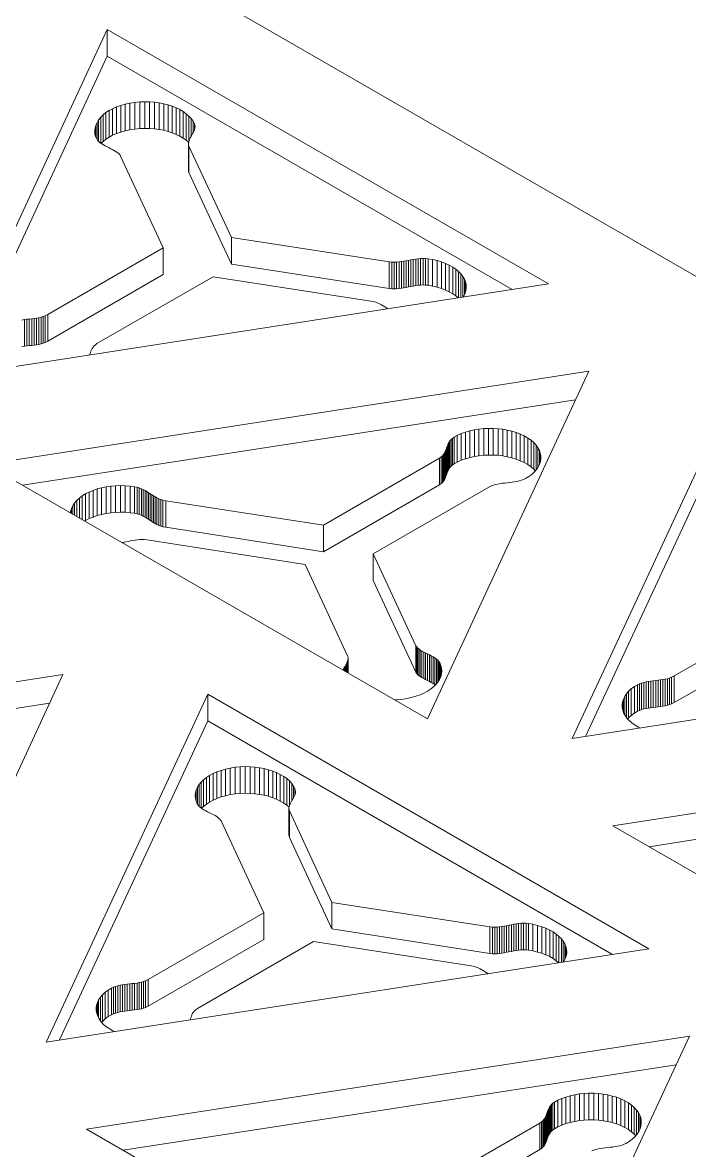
# Model space of a CAD drawing. Header units: inches. Extents: x 2.5 to 18.9, y 2.6 to 12.3.
# Drawn here: x 13.783 to 15.061, y 8.087 to 10.251 of the extents above; entities that cross this region are included whole.
import ezdxf

# ---------------------------------------------------------------- set-up
doc = ezdxf.new("R2010")
doc.units = ezdxf.units.IN
doc.header["$MEASUREMENT"] = 0

# ---------------------------------------------------------------- blocks, each defined once
blk = doc.blocks.new('A$C39963D99')
at = {"color": 0, "linetype": 'Continuous', "lineweight": 0, "extrusion": (3.33067e-16, 0.816497, 0.57735)}
for p, q in [((22.0617, -3.0619), (13.8593, 1.6738)), ((16.7715, -1.0305), (17.081, -0.3636)), ((17.081, -0.4147), (17.081, -0.3636)), ((17.081, -0.3636), (17.9266, -0.8518)), ((17.081, -0.4147), (16.797, -1.0266)), ((17.8569, -0.8626), (17.081, -0.4147)), ((17.0845, -0.5193), (17.0912, -0.5157)), ((17.0912, -0.5157), (17.0986, -0.5124)), ((17.0912, -0.5667), (17.0912, -0.5157)), ((17.0986, -0.5124), (17.1066, -0.5095)), ((17.0986, -0.5634), (17.0986, -0.5124)), ((17.1066, -0.5095), (17.1151, -0.5071)), ((17.1066, -0.5605), (17.1066, -0.5095)), ((17.1151, -0.5071), (17.1241, -0.5051)), ((17.1151, -0.5581), (17.1151, -0.5071)), ((17.1241, -0.5051), (17.1336, -0.5036)), ((17.1241, -0.5561), (17.1241, -0.5051)), ((17.1336, -0.5036), (17.1432, -0.5027)), ((17.1336, -0.5547), (17.1336, -0.5036)), ((17.1432, -0.5027), (17.1527, -0.5024)), ((17.1432, -0.5538), (17.1432, -0.5027)), ((17.1527, -0.5534), (17.1527, -0.5024)), ((17.1527, -0.5024), (17.1621, -0.5026)), ((17.1621, -0.5536), (17.1621, -0.5026)), ((17.1621, -0.5026), (17.1713, -0.5033)), ((17.1713, -0.5543), (17.1713, -0.5033)), ((17.1713, -0.5033), (17.1803, -0.5045)), ((17.1803, -0.5555), (17.1803, -0.5045)), ((17.1803, -0.5045), (17.1891, -0.5062)), ((17.1891, -0.5572), (17.1891, -0.5062)), ((17.1891, -0.5062), (17.1975, -0.5083)), ((17.1975, -0.5594), (17.1975, -0.5083)), ((17.1975, -0.5083), (17.2054, -0.5109)), ((17.2054, -0.5619), (17.2054, -0.5109)), ((17.2054, -0.5109), (17.213, -0.5139)), ((17.213, -0.565), (17.213, -0.5139)), ((17.213, -0.5139), (17.22, -0.5174)), ((17.22, -0.5684), (17.22, -0.5174)), ((17.22, -0.5174), (17.2265, -0.5212)), ((17.0613, -0.5419), (17.0644, -0.5369)), ((17.0644, -0.5369), (17.0683, -0.5321)), ((17.0644, -0.5785), (17.0644, -0.5369)), ((17.0683, -0.5321), (17.073, -0.5276)), ((17.0683, -0.5818), (17.0683, -0.5321)), ((17.073, -0.5276), (17.0784, -0.5233)), ((17.073, -0.5786), (17.073, -0.5276)), ((17.0784, -0.5233), (17.0845, -0.5193)), ((17.0784, -0.5743), (17.0784, -0.5233)), ((17.0845, -0.5703), (17.0845, -0.5193)), ((17.2265, -0.5722), (17.2265, -0.5212)), ((17.2265, -0.5212), (17.2323, -0.5253)), ((17.2323, -0.5764), (17.2323, -0.5253)), ((17.2323, -0.5253), (17.2375, -0.5299)), ((17.2375, -0.5772), (17.2375, -0.5299)), ((17.2375, -0.5299), (17.2419, -0.5347)), ((17.2419, -0.5681), (17.2419, -0.5347)), ((17.2419, -0.5347), (17.2455, -0.5399)), ((17.2455, -0.5617), (17.2455, -0.5399)), ((17.2455, -0.5399), (17.248, -0.5446)), ((17.0569, -0.5578), (17.0575, -0.5524)), ((17.0573, -0.5633), (17.0569, -0.5578)), ((17.0575, -0.5524), (17.0589, -0.5471)), ((17.0575, -0.564), (17.0575, -0.5524)), ((17.0589, -0.5471), (17.0613, -0.5419)), ((17.0589, -0.5695), (17.0589, -0.5471)), ((17.0613, -0.5746), (17.0613, -0.5419)), ((17.1066, -0.5605), (17.0986, -0.5634)), ((17.1151, -0.5581), (17.1066, -0.5605)), ((17.1241, -0.5561), (17.1151, -0.5581)), ((17.1336, -0.5547), (17.1241, -0.5561)), ((17.1432, -0.5538), (17.1336, -0.5547)), ((17.1527, -0.5534), (17.1432, -0.5538)), ((17.1621, -0.5536), (17.1527, -0.5534)), ((17.1713, -0.5543), (17.1621, -0.5536)), ((17.1803, -0.5555), (17.1713, -0.5543)), ((17.1891, -0.5572), (17.1803, -0.5555)), ((17.1975, -0.5594), (17.1891, -0.5572)), ((17.2054, -0.5619), (17.1975, -0.5594)), ((17.213, -0.565), (17.2054, -0.5619)), ((17.2459, -0.5609), (17.2445, -0.5636)), ((17.2472, -0.5583), (17.2459, -0.5609)), ((17.2481, -0.5556), (17.2472, -0.5583)), ((17.248, -0.556), (17.248, -0.5446)), ((17.248, -0.5446), (17.2488, -0.5474)), ((17.2488, -0.5529), (17.2481, -0.5556)), ((17.2488, -0.5529), (17.2488, -0.5474)), ((17.2488, -0.5474), (17.2491, -0.5502)), ((17.2491, -0.5502), (17.2488, -0.5529)), ((17.0586, -0.5688), (17.0573, -0.5633)), ((17.0606, -0.5736), (17.0586, -0.5688)), ((17.0623, -0.5763), (17.0606, -0.5736)), ((17.0646, -0.5787), (17.0623, -0.5763)), ((17.0672, -0.581), (17.0646, -0.5787)), ((17.0702, -0.5831), (17.0672, -0.581)), ((17.073, -0.5786), (17.0691, -0.5824)), ((17.0735, -0.5852), (17.0702, -0.5831)), ((17.0784, -0.5743), (17.073, -0.5786)), ((17.0845, -0.5703), (17.0784, -0.5743)), ((17.0912, -0.5667), (17.0845, -0.5703)), ((17.0986, -0.5634), (17.0912, -0.5667)), ((17.22, -0.5684), (17.213, -0.565)), ((17.2265, -0.5722), (17.22, -0.5684)), ((17.2323, -0.5764), (17.2265, -0.5722)), ((17.2367, -0.5802), (17.2323, -0.5764)), ((17.2369, -0.5793), (17.2365, -0.5819)), ((17.2365, -0.6329), (17.2365, -0.5819)), ((17.2365, -0.5819), (17.2366, -0.5845)), ((17.2376, -0.5766), (17.2369, -0.5793)), ((17.2387, -0.574), (17.2376, -0.5766)), ((17.24, -0.5714), (17.2387, -0.574)), ((17.2414, -0.5688), (17.24, -0.5714)), ((17.243, -0.5662), (17.2414, -0.5688)), ((17.2445, -0.5636), (17.243, -0.5662)), ((17.077, -0.5871), (17.0735, -0.5852)), ((17.0806, -0.589), (17.077, -0.5871)), ((17.0843, -0.5908), (17.0806, -0.589)), ((17.0879, -0.5926), (17.0843, -0.5908)), ((17.0915, -0.5945), (17.0879, -0.5926)), ((17.0949, -0.5964), (17.0915, -0.5945)), ((17.0981, -0.5983), (17.0949, -0.5964)), ((17.101, -0.6004), (17.0981, -0.5983)), ((17.1035, -0.6026), (17.101, -0.6004)), ((17.1055, -0.6049), (17.1035, -0.6026)), ((17.1065, -0.6066), (17.1055, -0.6049)), ((17.2366, -0.6355), (17.2366, -0.5845)), ((17.2366, -0.5845), (17.2373, -0.5874)), ((17.2373, -0.6384), (17.2373, -0.5874)), ((17.2373, -0.5874), (17.3187, -0.7627)), ((17.1883, -0.7828), (17.1065, -0.6066)), ((17.2366, -0.6355), (17.2365, -0.6329)), ((17.2373, -0.6384), (17.2366, -0.6355)), ((17.3187, -0.8137), (17.2373, -0.6384)), ((17.3187, -0.8137), (17.3187, -0.7627)), ((17.3187, -0.7627), (17.6214, -0.8095)), ((16.9669, -0.9106), (17.1883, -0.7828)), ((17.1883, -0.8338), (17.1883, -0.7828)), ((17.6214, -0.8606), (17.3187, -0.8137)), ((17.6214, -0.8606), (17.6214, -0.8095)), ((17.6214, -0.8095), (17.6264, -0.8101)), ((17.6264, -0.8611), (17.6264, -0.8101)), ((17.6264, -0.8101), (17.631, -0.8103)), ((17.631, -0.8103), (17.6355, -0.8101)), ((17.631, -0.8613), (17.631, -0.8103)), ((17.6355, -0.8101), (17.64, -0.8097)), ((17.6355, -0.8611), (17.6355, -0.8101)), ((17.64, -0.8097), (17.6445, -0.8091)), ((17.64, -0.8608), (17.64, -0.8097)), ((17.6445, -0.8091), (17.649, -0.8084)), ((17.6445, -0.8601), (17.6445, -0.8091)), ((17.649, -0.8084), (17.6536, -0.8075)), ((17.649, -0.8594), (17.649, -0.8084)), ((17.6536, -0.8075), (17.6581, -0.8066)), ((17.6536, -0.8585), (17.6536, -0.8075)), ((17.6581, -0.8066), (17.6627, -0.8057)), ((17.6581, -0.8576), (17.6581, -0.8066)), ((17.6627, -0.8057), (17.6673, -0.8048)), ((17.6627, -0.8567), (17.6627, -0.8057)), ((17.6673, -0.8048), (17.672, -0.804)), ((17.6673, -0.8558), (17.6673, -0.8048)), ((17.672, -0.804), (17.6766, -0.8034)), ((17.672, -0.8551), (17.672, -0.804)), ((17.6766, -0.8034), (17.6813, -0.803)), ((17.6766, -0.8544), (17.6766, -0.8034)), ((17.6813, -0.803), (17.6861, -0.8028)), ((17.6813, -0.854), (17.6813, -0.803)), ((17.6861, -0.8538), (17.6861, -0.8028)), ((17.6861, -0.8028), (17.6909, -0.8029)), ((17.6909, -0.8539), (17.6909, -0.8029)), ((17.6909, -0.8029), (17.6957, -0.8034)), ((17.6957, -0.8544), (17.6957, -0.8034)), ((17.6957, -0.8034), (17.7039, -0.8048)), ((17.7039, -0.8558), (17.7039, -0.8048)), ((17.7039, -0.8048), (17.7129, -0.8069)), ((17.7129, -0.8579), (17.7129, -0.8069)), ((17.7129, -0.8069), (17.7213, -0.8095)), ((17.7213, -0.8605), (17.7213, -0.8095)), ((17.7213, -0.8095), (17.7291, -0.8124)), ((17.7291, -0.8635), (17.7291, -0.8124)), ((17.7291, -0.8124), (17.7363, -0.8158)), ((17.7363, -0.8668), (17.7363, -0.8158)), ((17.7363, -0.8158), (17.7429, -0.8195)), ((17.7429, -0.8706), (17.7429, -0.8195)), ((17.7429, -0.8195), (17.7488, -0.8236)), ((17.1883, -0.8338), (16.9669, -0.9616)), ((17.2836, -0.8379), (17.0612, -0.9663)), ((17.586, -0.8847), (17.2836, -0.8379)), ((17.7488, -0.8746), (17.7488, -0.8236)), ((17.7488, -0.8236), (17.7541, -0.8279)), ((17.7541, -0.8785), (17.7541, -0.8279)), ((17.7541, -0.8279), (17.7585, -0.8326)), ((17.7585, -0.8778), (17.7585, -0.8326)), ((17.7585, -0.8326), (17.7623, -0.8374)), ((17.7623, -0.8773), (17.7623, -0.8374)), ((17.7623, -0.8374), (17.7652, -0.8424)), ((17.7652, -0.8726), (17.7652, -0.8424)), ((17.7652, -0.8424), (17.7673, -0.8476)), ((17.9266, -0.8518), (16.7715, -1.0305)), ((17.6264, -0.8611), (17.6214, -0.8606)), ((17.631, -0.8613), (17.6264, -0.8611)), ((17.6355, -0.8611), (17.631, -0.8613)), ((17.64, -0.8608), (17.6355, -0.8611)), ((17.6445, -0.8601), (17.64, -0.8608)), ((17.649, -0.8594), (17.6445, -0.8601)), ((17.6536, -0.8585), (17.649, -0.8594)), ((17.6581, -0.8576), (17.6536, -0.8585)), ((17.6627, -0.8567), (17.6581, -0.8576)), ((17.6673, -0.8558), (17.6627, -0.8567)), ((17.672, -0.8551), (17.6673, -0.8558)), ((17.6766, -0.8544), (17.672, -0.8551)), ((17.6813, -0.854), (17.6766, -0.8544)), ((17.6861, -0.8538), (17.6813, -0.854)), ((17.6909, -0.8539), (17.6861, -0.8538)), ((17.6957, -0.8544), (17.6909, -0.8539)), ((17.7039, -0.8558), (17.6957, -0.8544)), ((17.7129, -0.8579), (17.7039, -0.8558)), ((17.7213, -0.8605), (17.7129, -0.8579)), ((17.7291, -0.8635), (17.7213, -0.8605)), ((17.7363, -0.8668), (17.7291, -0.8635)), ((17.7682, -0.8639), (17.7667, -0.8694)), ((17.7673, -0.8672), (17.7673, -0.8476)), ((17.7673, -0.8476), (17.7685, -0.8529)), ((17.7688, -0.8584), (17.7682, -0.8639)), ((17.7685, -0.8614), (17.7685, -0.8529)), ((17.7685, -0.8529), (17.7688, -0.8584)), ((17.5914, -0.8858), (17.586, -0.8847)), ((17.5955, -0.8869), (17.5914, -0.8858)), ((17.7429, -0.8706), (17.7363, -0.8668)), ((17.7488, -0.8746), (17.7429, -0.8706)), ((17.7536, -0.8786), (17.7488, -0.8746)), ((17.7641, -0.8748), (17.7626, -0.8772)), ((17.7667, -0.8694), (17.7641, -0.8748)), ((17.5992, -0.8884), (17.5955, -0.8869)), ((17.6028, -0.89), (17.5992, -0.8884)), ((17.6062, -0.8918), (17.6028, -0.89)), ((17.6094, -0.8938), (17.6062, -0.8918)), ((17.6126, -0.8958), (17.6094, -0.8938)), ((17.6158, -0.8979), (17.6126, -0.8958)), ((17.6182, -0.8995), (17.6158, -0.8979)), ((16.9173, -0.921), (16.922, -0.9203)), ((16.922, -0.9203), (16.9267, -0.9197)), ((16.922, -0.9713), (16.922, -0.9203)), ((16.9267, -0.9197), (16.9314, -0.9192)), ((16.9267, -0.9708), (16.9267, -0.9197)), ((16.9314, -0.9192), (16.9361, -0.9187)), ((16.9314, -0.9702), (16.9314, -0.9192)), ((16.9361, -0.9187), (16.9408, -0.9181)), ((16.9361, -0.9697), (16.9361, -0.9187)), ((16.9408, -0.9181), (16.9453, -0.9174)), ((16.9408, -0.9691), (16.9408, -0.9181)), ((16.9453, -0.9174), (16.9498, -0.9167)), ((16.9453, -0.9685), (16.9453, -0.9174)), ((16.9498, -0.9167), (16.954, -0.9157)), ((16.9498, -0.9677), (16.9498, -0.9167)), ((16.954, -0.9157), (16.958, -0.9145)), ((16.954, -0.9667), (16.954, -0.9157)), ((16.958, -0.9145), (16.9618, -0.9131)), ((16.958, -0.9656), (16.958, -0.9145)), ((16.9618, -0.9131), (16.9669, -0.9106)), ((16.9618, -0.9641), (16.9618, -0.9131)), ((16.9669, -0.9616), (16.9669, -0.9106)), ((16.922, -0.9713), (16.9173, -0.972)), ((16.9267, -0.9708), (16.922, -0.9713)), ((16.9314, -0.9702), (16.9267, -0.9708)), ((16.9361, -0.9697), (16.9314, -0.9702)), ((16.9408, -0.9691), (16.9361, -0.9697)), ((16.9453, -0.9685), (16.9408, -0.9691)), ((16.9498, -0.9677), (16.9453, -0.9685)), ((16.954, -0.9667), (16.9498, -0.9677)), ((16.958, -0.9656), (16.954, -0.9667)), ((16.9618, -0.9641), (16.958, -0.9656)), ((16.9669, -0.9616), (16.9618, -0.9641)), ((17.0536, -0.9731), (17.052, -0.9755)), ((17.0556, -0.9707), (17.0536, -0.9731)), ((17.0581, -0.9685), (17.0556, -0.9707)), ((17.0612, -0.9663), (17.0581, -0.9685)), ((17.0476, -0.9862), (17.047, -0.9879)), ((17.0485, -0.9834), (17.0476, -0.9862)), ((17.0495, -0.9807), (17.0485, -0.9834)), ((17.0506, -0.9781), (17.0495, -0.9807)), ((17.052, -0.9755), (17.0506, -0.9781)), ((16.8489, -1.1977), (18.004, -1.019)), ((18.004, -1.019), (17.6946, -1.6859)), ((17.9721, -1.7237), (18.2816, -1.0568)), ((17.9785, -1.074), (16.9186, -1.238)), ((18.2816, -1.1078), (17.9976, -1.7197)), ((17.7423, -1.148), (17.7454, -1.1458)), ((17.7454, -1.1458), (17.7517, -1.1424)), ((17.7454, -1.1968), (17.7454, -1.1458)), ((17.7517, -1.1424), (17.7593, -1.1389)), ((17.7517, -1.1934), (17.7517, -1.1424)), ((17.7593, -1.1389), (17.7673, -1.136)), ((17.7593, -1.19), (17.7593, -1.1389)), ((17.7673, -1.136), (17.7757, -1.1336)), ((17.7673, -1.187), (17.7673, -1.136)), ((17.7757, -1.1336), (17.7844, -1.1317)), ((17.7757, -1.1846), (17.7757, -1.1336)), ((17.7844, -1.1317), (17.7933, -1.1302)), ((17.7844, -1.1827), (17.7844, -1.1317)), ((17.7933, -1.1302), (17.8023, -1.1293)), ((17.7933, -1.1813), (17.7933, -1.1302)), ((17.8023, -1.1293), (17.8115, -1.1289)), ((17.8023, -1.1803), (17.8023, -1.1293)), ((17.8115, -1.1799), (17.8115, -1.1289)), ((17.8115, -1.1289), (17.8206, -1.1289)), ((17.8206, -1.18), (17.8206, -1.1289)), ((17.8206, -1.1289), (17.8298, -1.1295)), ((17.8298, -1.1805), (17.8298, -1.1295)), ((17.8298, -1.1295), (17.8388, -1.1305)), ((17.8388, -1.1816), (17.8388, -1.1305)), ((17.8388, -1.1305), (17.8476, -1.1321)), ((17.8476, -1.1831), (17.8476, -1.1321)), ((17.8476, -1.1321), (17.8562, -1.1341)), ((17.8562, -1.1852), (17.8562, -1.1341)), ((17.8562, -1.1341), (17.8645, -1.1367)), ((17.8645, -1.1877), (17.8645, -1.1367)), ((17.8645, -1.1367), (17.8725, -1.1397)), ((17.8725, -1.1908), (17.8725, -1.1397)), ((17.8725, -1.1397), (17.88, -1.1433)), ((17.88, -1.1943), (17.88, -1.1433)), ((17.88, -1.1433), (17.8869, -1.1473)), ((17.7304, -1.1688), (17.7313, -1.1661)), ((17.7313, -1.1661), (17.7323, -1.1634)), ((17.7313, -1.2171), (17.7313, -1.1661)), ((17.7323, -1.1634), (17.7333, -1.1606)), ((17.7323, -1.2144), (17.7323, -1.1634)), ((17.7333, -1.1606), (17.7345, -1.1579)), ((17.7333, -1.2117), (17.7333, -1.1606)), ((17.7345, -1.1579), (17.7359, -1.1553)), ((17.7345, -1.209), (17.7345, -1.1579)), ((17.7359, -1.1553), (17.7376, -1.1527)), ((17.7359, -1.2063), (17.7359, -1.1553)), ((17.7376, -1.1527), (17.7397, -1.1503)), ((17.7376, -1.2038), (17.7376, -1.1527)), ((17.7397, -1.1503), (17.7423, -1.148)), ((17.7397, -1.2013), (17.7397, -1.1503)), ((17.7423, -1.199), (17.7423, -1.148)), ((17.8869, -1.1983), (17.8869, -1.1473)), ((17.8869, -1.1473), (17.8931, -1.1516)), ((17.8931, -1.2026), (17.8931, -1.1516)), ((17.8931, -1.1516), (17.8983, -1.1562)), ((17.8983, -1.2072), (17.8983, -1.1562)), ((17.8983, -1.1562), (17.9027, -1.161)), ((17.9027, -1.2086), (17.9027, -1.161)), ((17.9027, -1.161), (17.9063, -1.166)), ((17.9063, -1.2036), (17.9063, -1.166)), ((17.9063, -1.166), (17.909, -1.1711)), ((17.4953, -1.3143), (17.7177, -1.1859)), ((17.7177, -1.1859), (17.7209, -1.1837)), ((17.7177, -1.2369), (17.7177, -1.1859)), ((17.7209, -1.1837), (17.7233, -1.1815)), ((17.7209, -1.2348), (17.7209, -1.1837)), ((17.7233, -1.1815), (17.7253, -1.1792)), ((17.7233, -1.2326), (17.7233, -1.1815)), ((17.7253, -1.1792), (17.7269, -1.1767)), ((17.7253, -1.2302), (17.7253, -1.1792)), ((17.7269, -1.1767), (17.7283, -1.1742)), ((17.7269, -1.2277), (17.7269, -1.1767)), ((17.7283, -1.1742), (17.7294, -1.1715)), ((17.7283, -1.2252), (17.7283, -1.1742)), ((17.7294, -1.1715), (17.7304, -1.1688)), ((17.7294, -1.2225), (17.7294, -1.1715)), ((17.7304, -1.2198), (17.7304, -1.1688)), ((17.7673, -1.187), (17.7593, -1.19)), ((17.7757, -1.1846), (17.7673, -1.187)), ((17.7844, -1.1827), (17.7757, -1.1846)), ((17.7933, -1.1813), (17.7844, -1.1827)), ((17.8023, -1.1803), (17.7933, -1.1813)), ((17.8115, -1.1799), (17.8023, -1.1803)), ((17.8206, -1.18), (17.8115, -1.1799)), ((17.8298, -1.1805), (17.8206, -1.18)), ((17.8388, -1.1816), (17.8298, -1.1805)), ((17.8476, -1.1831), (17.8388, -1.1816)), ((17.8562, -1.1852), (17.8476, -1.1831)), ((17.8645, -1.1877), (17.8562, -1.1852)), ((17.8725, -1.1908), (17.8645, -1.1877)), ((17.909, -1.1985), (17.909, -1.1711)), ((17.909, -1.1711), (17.9108, -1.1763)), ((17.9108, -1.1932), (17.9108, -1.1763)), ((17.9108, -1.1763), (17.9118, -1.1815)), ((17.9119, -1.1868), (17.9111, -1.1921)), ((17.9118, -1.1876), (17.9118, -1.1815)), ((17.9118, -1.1815), (17.9119, -1.1868)), ((17.6946, -1.6859), (16.8489, -1.1977)), ((17.7345, -1.209), (17.7333, -1.2117)), ((17.7359, -1.2063), (17.7345, -1.209)), ((17.7376, -1.2038), (17.7359, -1.2063)), ((17.7397, -1.2013), (17.7376, -1.2038)), ((17.7423, -1.199), (17.7397, -1.2013)), ((17.7454, -1.1968), (17.7423, -1.199)), ((17.7517, -1.1934), (17.7454, -1.1968)), ((17.7593, -1.19), (17.7517, -1.1934)), ((17.88, -1.1943), (17.8725, -1.1908)), ((17.8869, -1.1983), (17.88, -1.1943)), ((17.8931, -1.2026), (17.8869, -1.1983)), ((17.8983, -1.2072), (17.8931, -1.2026)), ((17.9012, -1.2104), (17.8983, -1.2072)), ((17.9037, -1.2075), (17.8995, -1.2123)), ((17.907, -1.2025), (17.9037, -1.2075)), ((17.9095, -1.1973), (17.907, -1.2025)), ((17.9111, -1.1921), (17.9095, -1.1973)), ((17.7233, -1.2326), (17.7209, -1.2348)), ((17.7253, -1.2302), (17.7233, -1.2326)), ((17.7269, -1.2277), (17.7253, -1.2302)), ((17.7283, -1.2252), (17.7269, -1.2277)), ((17.7294, -1.2225), (17.7283, -1.2252)), ((17.7304, -1.2198), (17.7294, -1.2225)), ((17.7313, -1.2171), (17.7304, -1.2198)), ((17.7323, -1.2144), (17.7313, -1.2171)), ((17.7333, -1.2117), (17.7323, -1.2144)), ((17.8522, -1.2325), (17.8475, -1.2331)), ((17.8569, -1.2319), (17.8522, -1.2325)), ((17.8616, -1.2313), (17.8569, -1.2319)), ((17.8662, -1.2305), (17.8616, -1.2313)), ((17.8706, -1.2295), (17.8662, -1.2305)), ((17.8748, -1.2283), (17.8706, -1.2295)), ((17.8788, -1.2268), (17.8748, -1.2283)), ((17.8826, -1.225), (17.8788, -1.2268)), ((17.8885, -1.2214), (17.8826, -1.225)), ((17.8944, -1.217), (17.8885, -1.2214)), ((17.8995, -1.2123), (17.8944, -1.217)), ((17.0331, -1.2584), (17.0394, -1.2545)), ((17.0394, -1.2545), (17.0463, -1.251)), ((17.0394, -1.3055), (17.0394, -1.2545)), ((17.0463, -1.251), (17.0537, -1.2478)), ((17.0463, -1.302), (17.0463, -1.251)), ((17.0537, -1.2478), (17.0616, -1.2451)), ((17.0537, -1.2989), (17.0537, -1.2478)), ((17.0616, -1.2451), (17.0699, -1.2429)), ((17.0616, -1.2962), (17.0616, -1.2451)), ((17.0699, -1.2429), (17.0785, -1.2411)), ((17.0699, -1.2939), (17.0699, -1.2429)), ((17.0785, -1.2411), (17.0875, -1.2397)), ((17.0785, -1.2921), (17.0785, -1.2411)), ((17.0875, -1.2397), (17.0967, -1.2389)), ((17.0875, -1.2908), (17.0875, -1.2397)), ((17.0967, -1.2389), (17.106, -1.2386)), ((17.0967, -1.2899), (17.0967, -1.2389)), ((17.106, -1.2896), (17.106, -1.2386)), ((17.106, -1.2386), (17.1155, -1.2388)), ((17.1155, -1.2898), (17.1155, -1.2388)), ((17.1155, -1.2388), (17.125, -1.2396)), ((17.125, -1.2906), (17.125, -1.2396)), ((17.125, -1.2396), (17.1334, -1.2407)), ((17.1334, -1.2917), (17.1334, -1.2407)), ((17.1334, -1.2407), (17.138, -1.2417)), ((17.138, -1.2927), (17.138, -1.2417)), ((17.138, -1.2417), (17.1422, -1.243)), ((17.1422, -1.294), (17.1422, -1.243)), ((17.1422, -1.243), (17.1462, -1.2445)), ((17.1462, -1.2955), (17.1462, -1.2445)), ((17.1462, -1.2445), (17.1499, -1.2462)), ((17.1499, -1.2973), (17.1499, -1.2462)), ((17.1499, -1.2462), (17.1534, -1.2481)), ((17.1534, -1.2992), (17.1534, -1.2481)), ((17.1534, -1.2481), (17.1567, -1.2501)), ((17.1567, -1.3012), (17.1567, -1.2501)), ((17.1567, -1.2501), (17.16, -1.2522)), ((17.16, -1.3032), (17.16, -1.2522)), ((17.16, -1.2522), (17.1631, -1.2543)), ((17.1631, -1.3053), (17.1631, -1.2543)), ((17.1631, -1.2543), (17.1663, -1.2564)), ((17.7177, -1.2369), (17.4953, -1.3653)), ((17.812, -1.2417), (17.5907, -1.3695)), ((17.7209, -1.2348), (17.7177, -1.2369)), ((17.8171, -1.2391), (17.812, -1.2417)), ((17.8209, -1.2377), (17.8171, -1.2391)), ((17.8249, -1.2365), (17.8209, -1.2377)), ((17.8292, -1.2356), (17.8249, -1.2365)), ((17.8336, -1.2348), (17.8292, -1.2356)), ((17.8381, -1.2342), (17.8336, -1.2348)), ((17.8428, -1.2336), (17.8381, -1.2342)), ((17.8475, -1.2331), (17.8428, -1.2336)), ((17.0148, -1.2774), (17.0182, -1.2722)), ((17.0182, -1.2722), (17.0224, -1.2672)), ((17.0182, -1.2955), (17.0182, -1.2722)), ((17.0224, -1.2672), (17.0274, -1.2626)), ((17.0224, -1.2979), (17.0224, -1.2672)), ((17.0274, -1.2626), (17.0331, -1.2584)), ((17.0274, -1.3008), (17.0274, -1.2626)), ((17.0331, -1.3041), (17.0331, -1.2584)), ((17.1663, -1.3075), (17.1663, -1.2564)), ((17.1663, -1.2564), (17.1695, -1.2585)), ((17.1695, -1.3095), (17.1695, -1.2585)), ((17.1695, -1.2585), (17.1727, -1.2604)), ((17.1727, -1.3115), (17.1727, -1.2604)), ((17.1727, -1.2604), (17.1761, -1.2622)), ((17.1761, -1.3133), (17.1761, -1.2622)), ((17.1761, -1.2622), (17.1797, -1.2639)), ((17.1797, -1.3149), (17.1797, -1.2639)), ((17.1797, -1.2639), (17.1834, -1.2653)), ((17.1834, -1.3163), (17.1834, -1.2653)), ((17.1834, -1.2653), (17.1875, -1.2665)), ((17.1875, -1.3175), (17.1875, -1.2665)), ((17.1875, -1.2665), (17.1929, -1.2675)), ((17.1929, -1.3186), (17.1929, -1.2675)), ((17.1929, -1.2675), (17.4953, -1.3143)), ((17.0104, -1.291), (17.0107, -1.2884)), ((17.0107, -1.2884), (17.0122, -1.2829)), ((17.0107, -1.2911), (17.0107, -1.2884)), ((17.0122, -1.2829), (17.0148, -1.2774)), ((17.0122, -1.292), (17.0122, -1.2829)), ((17.0148, -1.2935), (17.0148, -1.2774)), ((17.0616, -1.2962), (17.0537, -1.2989)), ((17.0699, -1.2939), (17.0616, -1.2962)), ((17.0785, -1.2921), (17.0699, -1.2939)), ((17.0875, -1.2908), (17.0785, -1.2921)), ((17.0967, -1.2899), (17.0875, -1.2908)), ((17.106, -1.2896), (17.0967, -1.2899)), ((17.1155, -1.2898), (17.106, -1.2896)), ((17.125, -1.2906), (17.1155, -1.2898)), ((17.1334, -1.2917), (17.125, -1.2906)), ((17.138, -1.2927), (17.1334, -1.2917)), ((17.1422, -1.294), (17.138, -1.2927)), ((17.1462, -1.2955), (17.1422, -1.294)), ((17.1499, -1.2973), (17.1462, -1.2955)), ((17.1534, -1.2992), (17.1499, -1.2973)), ((17.0394, -1.3055), (17.0376, -1.3067)), ((17.0463, -1.302), (17.0394, -1.3055)), ((17.0537, -1.2989), (17.0463, -1.302)), ((17.1567, -1.3012), (17.1534, -1.2992)), ((17.16, -1.3032), (17.1567, -1.3012)), ((17.1631, -1.3053), (17.16, -1.3032)), ((17.1663, -1.3075), (17.1631, -1.3053)), ((17.1695, -1.3095), (17.1663, -1.3075)), ((17.1727, -1.3115), (17.1695, -1.3095)), ((17.1761, -1.3133), (17.1727, -1.3115)), ((17.1797, -1.3149), (17.1761, -1.3133)), ((17.1834, -1.3163), (17.1797, -1.3149)), ((17.1875, -1.3175), (17.1834, -1.3163)), ((17.1929, -1.3186), (17.1875, -1.3175)), ((17.4953, -1.3653), (17.1929, -1.3186)), ((17.4953, -1.3653), (17.4953, -1.3143)), ((17.1116, -1.3475), (17.109, -1.3479)), ((17.1162, -1.3466), (17.1116, -1.3475)), ((17.1208, -1.3457), (17.1162, -1.3466)), ((17.1253, -1.3448), (17.1208, -1.3457)), ((17.1299, -1.3439), (17.1253, -1.3448)), ((17.1344, -1.3431), (17.1299, -1.3439)), ((17.1389, -1.3425), (17.1344, -1.3431)), ((17.1434, -1.3421), (17.1389, -1.3425)), ((17.148, -1.342), (17.1434, -1.3421)), ((17.1525, -1.3422), (17.148, -1.342)), ((17.1575, -1.3427), (17.1525, -1.3422)), ((17.4602, -1.3896), (17.1575, -1.3427)), ((17.5907, -1.4205), (17.5907, -1.3695)), ((17.5907, -1.3695), (17.6724, -1.5456)), ((17.5416, -1.5649), (17.4602, -1.3896)), ((17.6724, -1.5966), (17.5907, -1.4205)), ((18.1675, -1.6037), (18.3889, -1.4759)), ((18.3889, -1.527), (18.1675, -1.6548)), ((17.6724, -1.5966), (17.6724, -1.5456)), ((17.6724, -1.5456), (17.6734, -1.5474)), ((17.6734, -1.5984), (17.6734, -1.5474)), ((17.6734, -1.5474), (17.6755, -1.5497)), ((17.6755, -1.6007), (17.6755, -1.5497)), ((17.6755, -1.5497), (17.6779, -1.5519)), ((17.6779, -1.6029), (17.6779, -1.5519)), ((17.6779, -1.5519), (17.6808, -1.5539)), ((17.6808, -1.605), (17.6808, -1.5539)), ((17.6808, -1.5539), (17.684, -1.5559)), ((17.684, -1.6069), (17.684, -1.5559)), ((17.684, -1.5559), (17.6874, -1.5578)), ((19.1272, -1.545), (17.9721, -1.7237)), ((17.5389, -1.5808), (17.5402, -1.5782)), ((17.5402, -1.5782), (17.5413, -1.5756)), ((17.5402, -1.5968), (17.5402, -1.5782)), ((17.5413, -1.5756), (17.5421, -1.573)), ((17.5413, -1.5975), (17.5413, -1.5756)), ((17.5423, -1.5678), (17.5416, -1.5649)), ((17.5421, -1.573), (17.5424, -1.5704)), ((17.5421, -1.5979), (17.5421, -1.573)), ((17.5424, -1.5704), (17.5423, -1.5678)), ((17.5424, -1.5981), (17.5424, -1.5704)), ((17.6874, -1.6088), (17.6874, -1.5578)), ((17.6874, -1.5578), (17.691, -1.5596)), ((17.691, -1.6107), (17.691, -1.5596)), ((17.691, -1.5596), (17.6946, -1.5615)), ((17.6946, -1.6125), (17.6946, -1.5615)), ((17.6946, -1.5615), (17.6983, -1.5633)), ((17.6983, -1.6143), (17.6983, -1.5633)), ((17.6983, -1.5633), (17.7019, -1.5652)), ((17.7019, -1.6162), (17.7019, -1.5652)), ((17.7019, -1.5652), (17.7054, -1.5671)), ((17.7054, -1.6181), (17.7054, -1.5671)), ((17.7054, -1.5671), (17.7087, -1.5691)), ((17.7087, -1.6201), (17.7087, -1.5691)), ((17.7087, -1.5691), (17.7117, -1.5712)), ((17.7117, -1.6188), (17.7117, -1.5712)), ((17.7117, -1.5712), (17.7143, -1.5735)), ((17.7143, -1.6156), (17.7143, -1.5735)), ((17.7143, -1.5735), (17.7166, -1.576)), ((17.7166, -1.6121), (17.7166, -1.576)), ((17.7166, -1.576), (17.7183, -1.5786)), ((17.7183, -1.6089), (17.7183, -1.5786)), ((17.7183, -1.5786), (17.7203, -1.5835)), ((17.5325, -1.5924), (17.533, -1.5913)), ((17.533, -1.5913), (17.5344, -1.5887)), ((17.533, -1.5927), (17.533, -1.5913)), ((17.5344, -1.5887), (17.5359, -1.5861)), ((17.5344, -1.5935), (17.5344, -1.5887)), ((17.5359, -1.5861), (17.5375, -1.5834)), ((17.5359, -1.5944), (17.5359, -1.5861)), ((17.5375, -1.5834), (17.5389, -1.5808)), ((17.5375, -1.5953), (17.5375, -1.5834)), ((17.5389, -1.5961), (17.5389, -1.5808)), ((17.6734, -1.5984), (17.6724, -1.5966)), ((17.6755, -1.6007), (17.6734, -1.5984)), ((17.7214, -1.5999), (17.72, -1.6052)), ((17.7203, -1.604), (17.7203, -1.5835)), ((17.7203, -1.5835), (17.7216, -1.589)), ((17.722, -1.5945), (17.7214, -1.5999)), ((17.7216, -1.598), (17.7216, -1.589)), ((17.7216, -1.589), (17.722, -1.5945)), ((15.8408, -1.7798), (16.9959, -1.6011)), ((16.9959, -1.6011), (16.6865, -2.268)), ((17.6779, -1.6029), (17.6755, -1.6007)), ((17.6808, -1.605), (17.6779, -1.6029)), ((17.684, -1.6069), (17.6808, -1.605)), ((17.6874, -1.6088), (17.684, -1.6069)), ((17.691, -1.6107), (17.6874, -1.6088)), ((17.6946, -1.6125), (17.691, -1.6107)), ((17.6983, -1.6143), (17.6946, -1.6125)), ((17.7019, -1.6162), (17.6983, -1.6143)), ((17.7054, -1.6181), (17.7019, -1.6162)), ((17.7087, -1.6201), (17.7054, -1.6181)), ((17.7106, -1.6201), (17.7059, -1.6247)), ((17.7098, -1.6209), (17.7087, -1.6201)), ((17.7145, -1.6153), (17.7106, -1.6201)), ((17.7177, -1.6103), (17.7145, -1.6153)), ((17.72, -1.6052), (17.7177, -1.6103)), ((18.091, -1.6241), (18.0969, -1.6204)), ((18.0969, -1.6204), (18.1007, -1.6186)), ((18.0969, -1.6715), (18.0969, -1.6204)), ((18.1007, -1.6186), (18.1047, -1.6172)), ((18.1007, -1.6697), (18.1007, -1.6186)), ((18.1047, -1.6172), (18.1089, -1.616)), ((18.1047, -1.6682), (18.1047, -1.6172)), ((18.1089, -1.616), (18.1134, -1.615)), ((18.1089, -1.667), (18.1089, -1.616)), ((18.1134, -1.615), (18.1179, -1.6142)), ((18.1134, -1.666), (18.1134, -1.615)), ((18.1179, -1.6142), (18.1226, -1.6135)), ((18.1179, -1.6652), (18.1179, -1.6142)), ((18.1226, -1.6135), (18.1273, -1.6129)), ((18.1226, -1.6645), (18.1226, -1.6135)), ((18.1273, -1.6129), (18.132, -1.6124)), ((18.1273, -1.6639), (18.1273, -1.6129)), ((18.132, -1.6124), (18.1367, -1.6118)), ((18.132, -1.6634), (18.132, -1.6124)), ((18.1367, -1.6118), (18.1414, -1.6113)), ((18.1367, -1.6629), (18.1367, -1.6118)), ((18.1414, -1.6113), (18.1459, -1.6106)), ((18.1414, -1.6623), (18.1414, -1.6113)), ((18.1459, -1.6106), (18.1504, -1.6098)), ((18.1459, -1.6616), (18.1459, -1.6106)), ((18.1504, -1.6098), (18.1546, -1.6089)), ((18.1504, -1.6609), (18.1504, -1.6098)), ((18.1546, -1.6089), (18.1586, -1.6077)), ((18.1546, -1.6599), (18.1546, -1.6089)), ((18.1586, -1.6077), (18.1624, -1.6063)), ((18.1586, -1.6587), (18.1586, -1.6077)), ((18.1624, -1.6063), (18.1675, -1.6037)), ((18.1624, -1.6573), (18.1624, -1.6063)), ((18.1675, -1.6548), (18.1675, -1.6037)), ((16.964, -2.3057), (17.2735, -1.6388)), ((17.2735, -1.6898), (17.2735, -1.6388)), ((17.2735, -1.6388), (18.1191, -2.127)), ((17.6724, -1.6427), (17.6638, -1.6452)), ((17.6803, -1.6399), (17.6724, -1.6427)), ((17.6877, -1.6366), (17.6803, -1.6399)), ((17.6945, -1.6329), (17.6877, -1.6366)), ((17.7005, -1.629), (17.6945, -1.6329)), ((17.7059, -1.6247), (17.7005, -1.629)), ((18.07, -1.6481), (18.0725, -1.6429)), ((18.0725, -1.6429), (18.0758, -1.6379)), ((18.0725, -1.678), (18.0725, -1.6429)), ((18.0758, -1.6379), (18.08, -1.6331)), ((18.0758, -1.6831), (18.0758, -1.6379)), ((18.08, -1.6331), (18.0851, -1.6284)), ((18.08, -1.6841), (18.08, -1.6331)), ((18.0851, -1.6284), (18.091, -1.6241)), ((18.0851, -1.6795), (18.0851, -1.6284)), ((18.091, -1.6751), (18.091, -1.6241)), ((16.9704, -1.656), (15.9105, -1.82)), ((17.6357, -1.6495), (17.6317, -1.6497)), ((17.6453, -1.6486), (17.6357, -1.6495)), ((17.6548, -1.6472), (17.6453, -1.6486)), ((17.6638, -1.6452), (17.6548, -1.6472)), ((18.0676, -1.6586), (18.0684, -1.6533)), ((18.0677, -1.6639), (18.0676, -1.6586)), ((18.0687, -1.6691), (18.0677, -1.6639)), ((18.0684, -1.6533), (18.07, -1.6481)), ((18.0684, -1.6674), (18.0684, -1.6533)), ((18.07, -1.6728), (18.07, -1.6481)), ((18.1179, -1.6652), (18.1134, -1.666)), ((18.1226, -1.6645), (18.1179, -1.6652)), ((18.1273, -1.6639), (18.1226, -1.6645)), ((18.132, -1.6634), (18.1273, -1.6639)), ((18.1367, -1.6629), (18.132, -1.6634)), ((18.1414, -1.6623), (18.1367, -1.6629)), ((18.1459, -1.6616), (18.1414, -1.6623)), ((18.1504, -1.6609), (18.1459, -1.6616)), ((18.1546, -1.6599), (18.1504, -1.6609)), ((18.1586, -1.6587), (18.1546, -1.6599)), ((18.1624, -1.6573), (18.1586, -1.6587)), ((18.1675, -1.6548), (18.1624, -1.6573)), ((18.0705, -1.6744), (18.0687, -1.6691)), ((18.0732, -1.6795), (18.0705, -1.6744)), ((18.0768, -1.6844), (18.0732, -1.6795)), ((18.0812, -1.6892), (18.0768, -1.6844)), ((18.08, -1.6841), (18.0783, -1.6861)), ((18.0851, -1.6795), (18.08, -1.6841)), ((18.091, -1.6751), (18.0851, -1.6795)), ((18.0969, -1.6715), (18.091, -1.6751)), ((18.1007, -1.6697), (18.0969, -1.6715)), ((18.1047, -1.6682), (18.1007, -1.6697)), ((18.1089, -1.667), (18.1047, -1.6682)), ((18.1134, -1.666), (18.1089, -1.667)), ((17.2735, -1.6898), (16.9895, -2.3018)), ((18.0494, -2.1378), (17.2735, -1.6898)), ((18.0865, -1.6938), (18.0812, -1.6892)), ((18.0926, -1.6981), (18.0865, -1.6938)), ((18.0995, -1.7022), (18.0926, -1.6981)), ((18.1024, -1.7035), (18.0995, -1.7022)), ((18.0495, -1.8909), (19.2046, -1.7122)), ((19.1791, -1.7672), (18.1192, -1.9311)), ((17.2709, -1.7985), (17.277, -1.7945)), ((17.277, -1.7945), (17.2838, -1.7908)), ((17.277, -1.8455), (17.277, -1.7945)), ((17.2838, -1.7908), (17.2911, -1.7876)), ((17.2838, -1.8419), (17.2838, -1.7908)), ((17.2911, -1.7876), (17.2991, -1.7847)), ((17.2911, -1.8386), (17.2911, -1.7876)), ((17.2991, -1.7847), (17.3076, -1.7822)), ((17.2991, -1.8357), (17.2991, -1.7847)), ((17.3076, -1.7822), (17.3167, -1.7803)), ((17.3076, -1.8333), (17.3076, -1.7822)), ((17.3167, -1.7803), (17.3262, -1.7788)), ((17.3167, -1.8313), (17.3167, -1.7803)), ((17.3262, -1.7788), (17.3358, -1.7779)), ((17.3262, -1.8298), (17.3262, -1.7788)), ((17.3358, -1.7779), (17.3453, -1.7775)), ((17.3358, -1.8289), (17.3358, -1.7779)), ((17.3453, -1.8286), (17.3453, -1.7775)), ((17.3453, -1.7775), (17.3547, -1.7777)), ((17.3547, -1.8288), (17.3547, -1.7777)), ((17.3547, -1.7777), (17.3639, -1.7784)), ((17.3639, -1.8295), (17.3639, -1.7784)), ((17.3639, -1.7784), (17.3729, -1.7796)), ((17.3729, -1.8307), (17.3729, -1.7796)), ((17.3729, -1.7796), (17.3816, -1.7813)), ((17.3816, -1.8324), (17.3816, -1.7813)), ((17.3816, -1.7813), (17.39, -1.7835)), ((17.39, -1.8345), (17.39, -1.7835)), ((17.39, -1.7835), (17.398, -1.7861)), ((17.398, -1.8371), (17.398, -1.7861)), ((17.398, -1.7861), (17.4055, -1.7891)), ((17.4055, -1.8401), (17.4055, -1.7891)), ((17.4055, -1.7891), (17.4125, -1.7925)), ((17.4125, -1.8435), (17.4125, -1.7925)), ((17.4125, -1.7925), (17.419, -1.7963)), ((17.2538, -1.8171), (17.2569, -1.8121)), ((17.2569, -1.8121), (17.2608, -1.8073)), ((17.2569, -1.8537), (17.2569, -1.8121)), ((17.2608, -1.8073), (17.2655, -1.8027)), ((17.2608, -1.8569), (17.2608, -1.8073)), ((17.2655, -1.8027), (17.2709, -1.7985)), ((17.2655, -1.8538), (17.2655, -1.8027)), ((17.2709, -1.8495), (17.2709, -1.7985)), ((17.419, -1.8474), (17.419, -1.7963)), ((17.419, -1.7963), (17.4248, -1.8005)), ((17.4248, -1.8515), (17.4248, -1.8005)), ((17.4248, -1.8005), (17.43, -1.805)), ((17.43, -1.8524), (17.43, -1.805)), ((17.43, -1.805), (17.4344, -1.8099)), ((17.4344, -1.8432), (17.4344, -1.8099)), ((17.4344, -1.8099), (17.438, -1.815)), ((17.438, -1.8368), (17.438, -1.815)), ((17.438, -1.815), (17.4405, -1.8198)), ((17.2495, -1.8329), (17.25, -1.8275)), ((17.2499, -1.8384), (17.2495, -1.8329)), ((17.2512, -1.8439), (17.2499, -1.8384)), ((17.25, -1.8275), (17.2515, -1.8222)), ((17.25, -1.8392), (17.25, -1.8275)), ((17.2515, -1.8222), (17.2538, -1.8171)), ((17.2515, -1.8447), (17.2515, -1.8222)), ((17.2538, -1.8497), (17.2538, -1.8171)), ((17.2911, -1.8386), (17.2838, -1.8419)), ((17.2991, -1.8357), (17.2911, -1.8386)), ((17.3076, -1.8333), (17.2991, -1.8357)), ((17.3167, -1.8313), (17.3076, -1.8333)), ((17.3262, -1.8298), (17.3167, -1.8313)), ((17.3358, -1.8289), (17.3262, -1.8298)), ((17.3453, -1.8286), (17.3358, -1.8289)), ((17.3547, -1.8288), (17.3453, -1.8286)), ((17.3639, -1.8295), (17.3547, -1.8288)), ((17.3729, -1.8307), (17.3639, -1.8295)), ((17.3816, -1.8324), (17.3729, -1.8307)), ((17.39, -1.8345), (17.3816, -1.8324)), ((17.398, -1.8371), (17.39, -1.8345)), ((17.4055, -1.8401), (17.398, -1.8371)), ((17.4384, -1.8361), (17.437, -1.8387)), ((17.4397, -1.8334), (17.4384, -1.8361)), ((17.4407, -1.8307), (17.4397, -1.8334)), ((17.4405, -1.8312), (17.4405, -1.8198)), ((17.4405, -1.8198), (17.4413, -1.8226)), ((17.4414, -1.828), (17.4407, -1.8307)), ((17.4413, -1.8281), (17.4413, -1.8226)), ((17.4413, -1.8226), (17.4416, -1.8253)), ((17.4416, -1.8253), (17.4414, -1.828)), ((17.2532, -1.8488), (17.2512, -1.8439)), ((17.2549, -1.8514), (17.2532, -1.8488)), ((17.2571, -1.8539), (17.2549, -1.8514)), ((17.2598, -1.8562), (17.2571, -1.8539)), ((17.2628, -1.8583), (17.2598, -1.8562)), ((17.2655, -1.8538), (17.2617, -1.8575)), ((17.266, -1.8603), (17.2628, -1.8583)), ((17.2709, -1.8495), (17.2655, -1.8538)), ((17.277, -1.8455), (17.2709, -1.8495)), ((17.2838, -1.8419), (17.277, -1.8455)), ((17.4125, -1.8435), (17.4055, -1.8401)), ((17.419, -1.8474), (17.4125, -1.8435)), ((17.4248, -1.8515), (17.419, -1.8474)), ((17.4293, -1.8554), (17.4248, -1.8515)), ((17.4294, -1.8544), (17.429, -1.857)), ((17.429, -1.9081), (17.429, -1.857)), ((17.429, -1.857), (17.4292, -1.8597)), ((17.4292, -1.9107), (17.4292, -1.8597)), ((17.4292, -1.8597), (17.4299, -1.8625)), ((17.4302, -1.8518), (17.4294, -1.8544)), ((17.4312, -1.8492), (17.4302, -1.8518)), ((17.4325, -1.8466), (17.4312, -1.8492)), ((17.434, -1.844), (17.4325, -1.8466)), ((17.4355, -1.8414), (17.434, -1.844)), ((17.437, -1.8387), (17.4355, -1.8414)), ((17.2695, -1.8623), (17.266, -1.8603)), ((17.2732, -1.8641), (17.2695, -1.8623)), ((17.2768, -1.866), (17.2732, -1.8641)), ((17.2805, -1.8678), (17.2768, -1.866)), ((17.2841, -1.8696), (17.2805, -1.8678)), ((17.2875, -1.8715), (17.2841, -1.8696)), ((17.2906, -1.8735), (17.2875, -1.8715)), ((17.2935, -1.8755), (17.2906, -1.8735)), ((17.296, -1.8777), (17.2935, -1.8755)), ((17.298, -1.8801), (17.296, -1.8777)), ((17.2991, -1.8818), (17.298, -1.8801)), ((17.3808, -2.0579), (17.2991, -1.8818)), ((17.4299, -1.9136), (17.4299, -1.8625)), ((17.4299, -1.8625), (17.5113, -2.0379)), ((18.8952, -2.3791), (18.0495, -1.8909)), ((17.4292, -1.9107), (17.429, -1.9081)), ((17.4299, -1.9136), (17.4292, -1.9107)), ((17.5113, -2.0889), (17.4299, -1.9136)), ((17.5113, -2.0889), (17.5113, -2.0379)), ((17.5113, -2.0379), (17.814, -2.0847)), ((17.1595, -2.1857), (17.3808, -2.0579)), ((17.3808, -2.109), (17.3808, -2.0579)), ((17.814, -2.1357), (17.5113, -2.0889)), ((17.814, -2.1357), (17.814, -2.0847)), ((17.814, -2.0847), (17.819, -2.0853)), ((17.819, -2.1363), (17.819, -2.0853)), ((17.819, -2.0853), (17.8235, -2.0854)), ((17.8235, -2.0854), (17.828, -2.0853)), ((17.8235, -2.1365), (17.8235, -2.0854)), ((17.828, -2.0853), (17.8325, -2.0849)), ((17.828, -2.1363), (17.828, -2.0853)), ((17.8325, -2.0849), (17.837, -2.0843)), ((17.8325, -2.1359), (17.8325, -2.0849)), ((17.837, -2.0843), (17.8416, -2.0835)), ((17.837, -2.1353), (17.837, -2.0843)), ((17.8416, -2.0835), (17.8461, -2.0827)), ((17.8416, -2.1346), (17.8416, -2.0835)), ((17.8461, -2.0827), (17.8507, -2.0818)), ((17.8461, -2.1337), (17.8461, -2.0827)), ((17.8507, -2.0818), (17.8553, -2.0808)), ((17.8507, -2.1328), (17.8507, -2.0818)), ((17.8553, -2.0808), (17.8599, -2.08)), ((17.8553, -2.1319), (17.8553, -2.0808)), ((17.8599, -2.08), (17.8645, -2.0792)), ((17.8599, -2.131), (17.8599, -2.08)), ((17.8645, -2.0792), (17.8692, -2.0786)), ((17.8645, -2.1302), (17.8645, -2.0792)), ((17.8692, -2.0786), (17.8739, -2.0781)), ((17.8692, -2.1296), (17.8692, -2.0786)), ((17.8739, -2.0781), (17.8786, -2.078)), ((17.8739, -2.1292), (17.8739, -2.0781)), ((17.8786, -2.129), (17.8786, -2.078)), ((17.8786, -2.078), (17.8834, -2.0781)), ((17.8834, -2.1291), (17.8834, -2.0781)), ((17.8834, -2.0781), (17.8882, -2.0785)), ((17.8882, -2.1296), (17.8882, -2.0785)), ((17.8882, -2.0785), (17.8965, -2.08)), ((17.8965, -2.131), (17.8965, -2.08)), ((17.8965, -2.08), (17.9054, -2.0821)), ((17.9054, -2.1331), (17.9054, -2.0821)), ((17.9054, -2.0821), (17.9138, -2.0846)), ((17.9138, -2.1356), (17.9138, -2.0846)), ((17.9138, -2.0846), (17.9216, -2.0876)), ((17.9216, -2.1386), (17.9216, -2.0876)), ((17.9216, -2.0876), (17.9289, -2.091)), ((17.9289, -2.142), (17.9289, -2.091)), ((17.9289, -2.091), (17.9354, -2.0947)), ((17.9354, -2.1457), (17.9354, -2.0947)), ((17.9354, -2.0947), (17.9414, -2.0988)), ((17.3808, -2.109), (17.1595, -2.2368)), ((17.4761, -2.1131), (17.2538, -2.2415)), ((17.7785, -2.1599), (17.4761, -2.1131)), ((17.9414, -2.1498), (17.9414, -2.0988)), ((17.9414, -2.0988), (17.9466, -2.1031)), ((17.9466, -2.1537), (17.9466, -2.1031)), ((17.9466, -2.1031), (17.9511, -2.1077)), ((17.9511, -2.153), (17.9511, -2.1077)), ((17.9511, -2.1077), (17.9548, -2.1126)), ((17.9548, -2.1524), (17.9548, -2.1126)), ((17.9548, -2.1126), (17.9577, -2.1176)), ((17.9577, -2.1477), (17.9577, -2.1176)), ((17.9577, -2.1176), (17.9598, -2.1228)), ((18.1191, -2.127), (16.964, -2.3057)), ((17.819, -2.1363), (17.814, -2.1357)), ((17.8235, -2.1365), (17.819, -2.1363)), ((17.828, -2.1363), (17.8235, -2.1365)), ((17.8325, -2.1359), (17.828, -2.1363)), ((17.837, -2.1353), (17.8325, -2.1359)), ((17.8416, -2.1346), (17.837, -2.1353)), ((17.8461, -2.1337), (17.8416, -2.1346)), ((17.8507, -2.1328), (17.8461, -2.1337)), ((17.8553, -2.1319), (17.8507, -2.1328)), ((17.8599, -2.131), (17.8553, -2.1319)), ((17.8645, -2.1302), (17.8599, -2.131)), ((17.8692, -2.1296), (17.8645, -2.1302)), ((17.8739, -2.1292), (17.8692, -2.1296)), ((17.8786, -2.129), (17.8739, -2.1292)), ((17.8834, -2.1291), (17.8786, -2.129)), ((17.8882, -2.1296), (17.8834, -2.1291)), ((17.8965, -2.131), (17.8882, -2.1296)), ((17.9054, -2.1331), (17.8965, -2.131)), ((17.9138, -2.1356), (17.9054, -2.1331)), ((17.9216, -2.1386), (17.9138, -2.1356)), ((17.9289, -2.142), (17.9216, -2.1386)), ((17.9608, -2.139), (17.9592, -2.1445)), ((17.9598, -2.1424), (17.9598, -2.1228)), ((17.9598, -2.1228), (17.9611, -2.1281)), ((17.9614, -2.1335), (17.9608, -2.139)), ((17.9611, -2.1365), (17.9611, -2.1281)), ((17.9611, -2.1281), (17.9614, -2.1335)), ((17.784, -2.161), (17.7785, -2.1599)), ((17.788, -2.1621), (17.784, -2.161)), ((17.7918, -2.1635), (17.788, -2.1621)), ((17.9354, -2.1457), (17.9289, -2.142)), ((17.9414, -2.1498), (17.9354, -2.1457)), ((17.9462, -2.1538), (17.9414, -2.1498)), ((17.9567, -2.15), (17.9551, -2.1524)), ((17.9592, -2.1445), (17.9567, -2.15)), ((17.7953, -2.1652), (17.7918, -2.1635)), ((17.7987, -2.167), (17.7953, -2.1652)), ((17.802, -2.1689), (17.7987, -2.167)), ((17.8052, -2.171), (17.802, -2.1689)), ((17.8083, -2.1731), (17.8052, -2.171)), ((17.8108, -2.1747), (17.8083, -2.1731)), ((17.077, -2.2104), (17.0829, -2.2061)), ((17.0829, -2.2061), (17.0888, -2.2024)), ((17.0829, -2.2571), (17.0829, -2.2061)), ((17.0888, -2.2024), (17.0926, -2.2006)), ((17.0888, -2.2535), (17.0888, -2.2024)), ((17.0926, -2.2006), (17.0966, -2.1992)), ((17.0926, -2.2517), (17.0926, -2.2006)), ((17.0966, -2.1992), (17.1009, -2.198)), ((17.0966, -2.2502), (17.0966, -2.1992)), ((17.1009, -2.198), (17.1053, -2.197)), ((17.1009, -2.249), (17.1009, -2.198)), ((17.1053, -2.197), (17.1099, -2.1961)), ((17.1053, -2.248), (17.1053, -2.197)), ((17.1099, -2.1961), (17.1145, -2.1955)), ((17.1099, -2.2472), (17.1099, -2.1961)), ((17.1145, -2.1955), (17.1192, -2.1949)), ((17.1145, -2.2465), (17.1145, -2.1955)), ((17.1192, -2.1949), (17.124, -2.1944)), ((17.1192, -2.2459), (17.1192, -2.1949)), ((17.124, -2.1944), (17.1287, -2.1938)), ((17.124, -2.2454), (17.124, -2.1944)), ((17.1287, -2.1938), (17.1333, -2.1933)), ((17.1287, -2.2449), (17.1287, -2.1938)), ((17.1333, -2.1933), (17.1379, -2.1926)), ((17.1333, -2.2443), (17.1333, -2.1933)), ((17.1379, -2.1926), (17.1423, -2.1918)), ((17.1379, -2.2436), (17.1379, -2.1926)), ((17.1423, -2.1918), (17.1466, -2.1909)), ((17.1423, -2.2429), (17.1423, -2.1918)), ((17.1466, -2.1909), (17.1506, -2.1897)), ((17.1466, -2.2419), (17.1466, -2.1909)), ((17.1506, -2.1897), (17.1543, -2.1883)), ((17.1506, -2.2407), (17.1506, -2.1897)), ((17.1543, -2.1883), (17.1595, -2.1857)), ((17.1543, -2.2393), (17.1543, -2.1883)), ((17.1595, -2.2368), (17.1595, -2.1857)), ((17.062, -2.2301), (17.0644, -2.2249)), ((17.0644, -2.2249), (17.0678, -2.2199)), ((17.0644, -2.26), (17.0644, -2.2249)), ((17.0678, -2.2199), (17.072, -2.2151)), ((17.0678, -2.2651), (17.0678, -2.2199)), ((17.072, -2.2151), (17.077, -2.2104)), ((17.072, -2.2661), (17.072, -2.2151)), ((17.077, -2.2615), (17.077, -2.2104)), ((17.0596, -2.2406), (17.0603, -2.2353)), ((17.0597, -2.2459), (17.0596, -2.2406)), ((17.0607, -2.2511), (17.0597, -2.2459)), ((17.0603, -2.2353), (17.062, -2.2301)), ((17.0603, -2.2494), (17.0603, -2.2353)), ((17.062, -2.2548), (17.062, -2.2301)), ((17.1009, -2.249), (17.0966, -2.2502)), ((17.1053, -2.248), (17.1009, -2.249)), ((17.1099, -2.2472), (17.1053, -2.248)), ((17.1145, -2.2465), (17.1099, -2.2472)), ((17.1192, -2.2459), (17.1145, -2.2465)), ((17.124, -2.2454), (17.1192, -2.2459)), ((17.1287, -2.2449), (17.124, -2.2454)), ((17.1333, -2.2443), (17.1287, -2.2449)), ((17.1379, -2.2436), (17.1333, -2.2443)), ((17.1423, -2.2429), (17.1379, -2.2436)), ((17.1466, -2.2419), (17.1423, -2.2429)), ((17.1506, -2.2407), (17.1466, -2.2419)), ((17.1543, -2.2393), (17.1506, -2.2407)), ((17.1595, -2.2368), (17.1543, -2.2393)), ((17.2462, -2.2482), (17.2445, -2.2507)), ((17.2482, -2.2459), (17.2462, -2.2482)), ((17.2506, -2.2437), (17.2482, -2.2459)), ((17.2538, -2.2415), (17.2506, -2.2437)), ((17.0625, -2.2564), (17.0607, -2.2511)), ((17.0652, -2.2615), (17.0625, -2.2564)), ((17.0687, -2.2664), (17.0652, -2.2615)), ((17.0731, -2.2712), (17.0687, -2.2664)), ((17.072, -2.2661), (17.0702, -2.2681)), ((17.077, -2.2615), (17.072, -2.2661)), ((17.0784, -2.2758), (17.0731, -2.2712)), ((17.0829, -2.2571), (17.077, -2.2615)), ((17.0888, -2.2535), (17.0829, -2.2571)), ((17.0926, -2.2517), (17.0888, -2.2535)), ((17.0966, -2.2502), (17.0926, -2.2517)), ((17.2401, -2.2613), (17.2395, -2.2631)), ((17.2411, -2.2586), (17.2401, -2.2613)), ((17.2421, -2.2559), (17.2411, -2.2586)), ((17.2432, -2.2533), (17.2421, -2.2559)), ((17.2445, -2.2507), (17.2432, -2.2533)), ((17.0845, -2.2801), (17.0784, -2.2758)), ((17.0915, -2.2842), (17.0845, -2.2801)), ((17.0944, -2.2855), (17.0915, -2.2842)), ((17.0414, -2.4729), (18.1965, -2.2942)), ((18.1965, -2.2942), (17.8871, -2.9611)), ((18.171, -2.3492), (17.1111, -2.5132)), ((17.9349, -2.4231), (17.938, -2.4209)), ((17.938, -2.4209), (17.9442, -2.4175)), ((17.938, -2.472), (17.938, -2.4209)), ((17.9442, -2.4175), (17.9519, -2.4141)), ((17.9442, -2.4686), (17.9442, -2.4175)), ((17.9519, -2.4141), (17.9599, -2.4112)), ((17.9519, -2.4651), (17.9519, -2.4141)), ((17.9599, -2.4112), (17.9683, -2.4088)), ((17.9599, -2.4622), (17.9599, -2.4112)), ((17.9683, -2.4088), (17.9769, -2.4068)), ((17.9683, -2.4598), (17.9683, -2.4088)), ((17.9769, -2.4068), (17.9858, -2.4054)), ((17.9769, -2.4579), (17.9769, -2.4068)), ((17.9858, -2.4054), (17.9949, -2.4045)), ((17.9858, -2.4564), (17.9858, -2.4054)), ((17.9949, -2.4045), (18.004, -2.404)), ((17.9949, -2.4555), (17.9949, -2.4045)), ((18.004, -2.4551), (18.004, -2.404)), ((18.004, -2.404), (18.0132, -2.4041)), ((18.0132, -2.4551), (18.0132, -2.4041)), ((18.0132, -2.4041), (18.0223, -2.4046)), ((18.0223, -2.4557), (18.0223, -2.4046)), ((18.0223, -2.4046), (18.0313, -2.4057)), ((18.0313, -2.4567), (18.0313, -2.4057)), ((18.0313, -2.4057), (18.0402, -2.4073)), ((18.0402, -2.4583), (18.0402, -2.4073)), ((18.0402, -2.4073), (18.0488, -2.4093)), ((18.0488, -2.4603), (18.0488, -2.4093)), ((18.0488, -2.4093), (18.0571, -2.4118)), ((18.0571, -2.4629), (18.0571, -2.4118)), ((18.0571, -2.4118), (18.065, -2.4149)), ((18.065, -2.4659), (18.065, -2.4149)), ((18.065, -2.4149), (18.0725, -2.4184)), ((18.0725, -2.4695), (18.0725, -2.4184)), ((18.0725, -2.4184), (18.0795, -2.4224)), ((18.0795, -2.4735), (18.0795, -2.4224)), ((18.0795, -2.4224), (18.0856, -2.4268)), ((17.922, -2.4467), (17.9229, -2.444)), ((17.9229, -2.444), (17.9239, -2.4413)), ((17.9229, -2.495), (17.9229, -2.444)), ((17.9239, -2.4413), (17.9248, -2.4385)), ((17.9239, -2.4923), (17.9239, -2.4413)), ((17.9248, -2.4385), (17.9258, -2.4358)), ((17.9248, -2.4895), (17.9248, -2.4385)), ((17.9258, -2.4358), (17.927, -2.4331)), ((17.9258, -2.4868), (17.9258, -2.4358)), ((17.927, -2.4331), (17.9284, -2.4305)), ((17.927, -2.4841), (17.927, -2.4331)), ((17.9284, -2.4305), (17.9302, -2.4279)), ((17.9284, -2.4815), (17.9284, -2.4305)), ((17.9302, -2.4279), (17.9323, -2.4255)), ((17.9302, -2.4789), (17.9302, -2.4279)), ((17.9323, -2.4255), (17.9349, -2.4231)), ((17.9323, -2.4765), (17.9323, -2.4255)), ((17.9349, -2.4742), (17.9349, -2.4231)), ((18.0856, -2.4778), (18.0856, -2.4268)), ((18.0856, -2.4268), (18.0909, -2.4314)), ((18.0909, -2.4824), (18.0909, -2.4314)), ((18.0909, -2.4314), (18.0953, -2.4362)), ((18.0953, -2.4838), (18.0953, -2.4362)), ((18.0953, -2.4362), (18.0988, -2.4411)), ((18.0988, -2.4788), (18.0988, -2.4411)), ((18.0988, -2.4411), (18.1015, -2.4462)), ((17.6879, -2.5895), (17.9102, -2.4611)), ((17.9102, -2.4611), (17.9134, -2.4589)), ((17.9102, -2.5121), (17.9102, -2.4611)), ((17.9134, -2.4589), (17.9158, -2.4567)), ((17.9134, -2.5099), (17.9134, -2.4589)), ((17.9158, -2.4567), (17.9178, -2.4543)), ((17.9158, -2.5077), (17.9158, -2.4567)), ((17.9178, -2.4543), (17.9195, -2.4519)), ((17.9178, -2.5054), (17.9178, -2.4543)), ((17.9195, -2.4519), (17.9208, -2.4493)), ((17.9195, -2.5029), (17.9195, -2.4519)), ((17.9208, -2.4493), (17.922, -2.4467)), ((17.9208, -2.5003), (17.9208, -2.4493)), ((17.922, -2.4977), (17.922, -2.4467)), ((17.9519, -2.4651), (17.9442, -2.4686)), ((17.9599, -2.4622), (17.9519, -2.4651)), ((17.9683, -2.4598), (17.9599, -2.4622)), ((17.9769, -2.4579), (17.9683, -2.4598)), ((17.9858, -2.4564), (17.9769, -2.4579)), ((17.9949, -2.4555), (17.9858, -2.4564)), ((18.004, -2.4551), (17.9949, -2.4555)), ((18.0132, -2.4551), (18.004, -2.4551)), ((18.0223, -2.4557), (18.0132, -2.4551)), ((18.0313, -2.4567), (18.0223, -2.4557)), ((18.0402, -2.4583), (18.0313, -2.4567)), ((18.0488, -2.4603), (18.0402, -2.4583)), ((18.0571, -2.4629), (18.0488, -2.4603)), ((18.065, -2.4659), (18.0571, -2.4629)), ((18.0725, -2.4695), (18.065, -2.4659)), ((18.1015, -2.4736), (18.1015, -2.4462)), ((18.1015, -2.4462), (18.1033, -2.4514)), ((18.1033, -2.4683), (18.1033, -2.4514)), ((18.1033, -2.4514), (18.1043, -2.4567)), ((18.1044, -2.462), (18.1037, -2.4673)), ((18.1043, -2.4628), (18.1043, -2.4567)), ((18.1043, -2.4567), (18.1044, -2.462)), ((17.8871, -2.9611), (17.0414, -2.4729)), ((17.9258, -2.4868), (17.9248, -2.4895)), ((17.927, -2.4841), (17.9258, -2.4868)), ((17.9284, -2.4815), (17.927, -2.4841)), ((17.9302, -2.4789), (17.9284, -2.4815)), ((17.9323, -2.4765), (17.9302, -2.4789)), ((17.9349, -2.4742), (17.9323, -2.4765)), ((17.938, -2.472), (17.9349, -2.4742)), ((17.9442, -2.4686), (17.938, -2.472)), ((18.0795, -2.4735), (18.0725, -2.4695)), ((18.0856, -2.4778), (18.0795, -2.4735)), ((18.0909, -2.4824), (18.0856, -2.4778)), ((18.092, -2.4875), (18.087, -2.4921)), ((18.0938, -2.4855), (18.0909, -2.4824)), ((18.0962, -2.4827), (18.092, -2.4875)), ((18.0996, -2.4776), (18.0962, -2.4827)), ((18.1021, -2.4725), (18.0996, -2.4776)), ((18.1037, -2.4673), (18.1021, -2.4725)), ((17.9158, -2.5077), (17.9134, -2.5099)), ((17.9178, -2.5054), (17.9158, -2.5077)), ((17.9195, -2.5029), (17.9178, -2.5054)), ((17.9208, -2.5003), (17.9195, -2.5029)), ((17.922, -2.4977), (17.9208, -2.5003)), ((17.9229, -2.495), (17.922, -2.4977)), ((17.9239, -2.4923), (17.9229, -2.495)), ((17.9248, -2.4895), (17.9239, -2.4923)), ((18.0353, -2.5088), (18.0307, -2.5093)), ((18.04, -2.5082), (18.0353, -2.5088)), ((18.0448, -2.5077), (18.04, -2.5082)), ((18.0495, -2.5071), (18.0448, -2.5077)), ((18.0541, -2.5064), (18.0495, -2.5071)), ((18.0587, -2.5056), (18.0541, -2.5064)), ((18.0631, -2.5046), (18.0587, -2.5056)), ((18.0674, -2.5034), (18.0631, -2.5046)), ((18.0714, -2.5019), (18.0674, -2.5034)), ((18.0752, -2.5001), (18.0714, -2.5019)), ((18.0811, -2.4965), (18.0752, -2.5001)), ((18.087, -2.4921), (18.0811, -2.4965)), ((17.9102, -2.5121), (17.6879, -2.6405)), ((17.9134, -2.5099), (17.9102, -2.5121)), ((18.0134, -2.5129), (18.0097, -2.5143)), ((18.0175, -2.5117), (18.0134, -2.5129)), ((18.0217, -2.5108), (18.0175, -2.5117)), ((18.0261, -2.51), (18.0217, -2.5108)), ((18.0307, -2.5093), (18.0261, -2.51))]:
    blk.add_line(p, q, dxfattribs=at)

msp = doc.modelspace()

# ---------------------------------------------------------------- block references
msp.add_blockref('A$C39963D99', (-3.1356, 10.6011))

doc.saveas('drawing.dxf')
